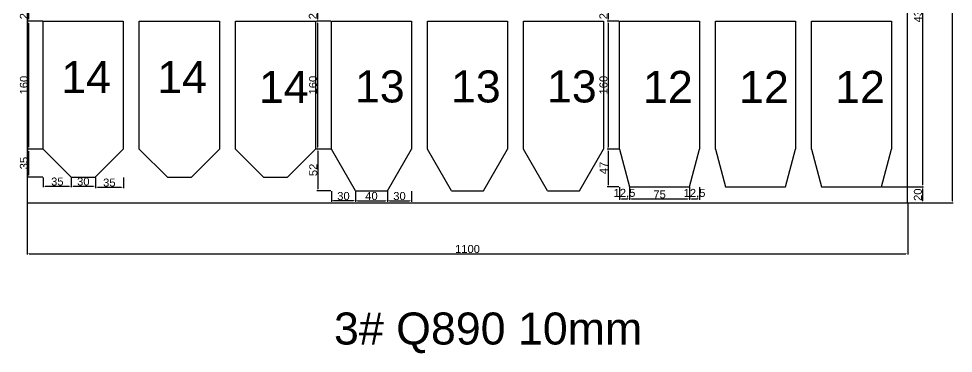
# Model space of a CAD drawing. Header units: millimetres. Extents: x 277 to 35015, y -7843 to 25622.
# Drawn here: x 3494 to 4662, y -3979 to -3561 of the extents above; entities that cross this region are included whole.
import ezdxf

# ---------------------------------------------------------------- set-up
doc = ezdxf.new("R2010")
doc.units = ezdxf.units.MM
doc.layers.add('尺寸标注', color=6, linetype='Continuous')
doc.layers.add('标号', color=4, linetype='Continuous')
doc.styles.get("Standard").update_dxf_attribs({"font": 'arial.ttf'})
doc.dimstyles.new('ISO-25-JHF', dxfattribs={"dimtxt": 10, "dimasz": 2.5, "dimexe": 1.25, "dimexo": 0.625, "dimtad": 1, "dimtxsty": 'Standard', "dimcen": 2.5, "dimadec": 0, "dimazin": 0, "dimtfac": 1, "dimtmove": 0, "dimatfit": 3, "dimfxl": 1, "dimarcsym": 0})

# ---------------------------------------------------------------- blocks, each defined once
blk = doc.blocks.new('*D429')
at = {"layer": 'Defpoints', "color": 0, "transparency": 16777216}
for p in [(3524.5, -3563.6), (3506, -3723.6), (3524.5, -3723.6)]:
    blk.add_point(p, dxfattribs=at)
at = {"layer": '尺寸标注', "color": 0, "lineweight": -2, "transparency": 16777216}
for p, q in [((3523.8, -3563.6), (3504.8, -3563.6)), ((3506, -3566.1), (3506, -3721.1)), ((3523.8, -3723.6), (3504.8, -3723.6))]:
    blk.add_line(p, q, dxfattribs=at)
at = {"layer": '尺寸标注', "color": 0, "transparency": 16777216}
for points in [[(3505.6, -3566.1), (3506.4, -3566.1), (3506, -3563.6)], [(3505.6, -3721.1), (3506.4, -3721.1), (3506, -3723.6)]]:
    blk.add_solid(points, dxfattribs=at)
at = {"layer": '尺寸标注', "color": 0, "transparency": 16777216, "insert": (3500.3, -3643.6), "char_height": 10, "attachment_point": 5, "rotation": 90}
blk.add_mtext('160', dxfattribs=at)
blk = doc.blocks.new('*D375')
at = {"layer": 'Defpoints', "color": 0, "transparency": 16777216}
for p in [(3524.5, -3723.6), (3506, -3758.6), (3524.5, -3758.6)]:
    blk.add_point(p, dxfattribs=at)
at = {"layer": '尺寸标注', "color": 0, "lineweight": -2, "transparency": 16777216}
for p, q in [((3523.8, -3723.6), (3504.8, -3723.6)), ((3506, -3726.1), (3506, -3756.1)), ((3523.8, -3758.6), (3504.8, -3758.6))]:
    blk.add_line(p, q, dxfattribs=at)
at = {"layer": '尺寸标注', "color": 0, "transparency": 16777216}
for points in [[(3505.6, -3726.1), (3506.4, -3726.1), (3506, -3723.6)], [(3505.6, -3756.1), (3506.4, -3756.1), (3506, -3758.6)]]:
    blk.add_solid(points, dxfattribs=at)
at = {"layer": '尺寸标注', "color": 0, "transparency": 16777216, "insert": (3500.3, -3741.1), "char_height": 10, "attachment_point": 5, "rotation": 90}
blk.add_mtext('35', dxfattribs=at)
blk = doc.blocks.new('*D430')
at = {"layer": 'Defpoints', "color": 0, "transparency": 16777216}
for p in [(3524.5, -3758.6), (3559.5, -3758.6), (3559.5, -3770)]:
    blk.add_point(p, dxfattribs=at)
at = {"layer": '尺寸标注', "color": 0, "lineweight": -2, "transparency": 16777216}
for p, q in [((3524.5, -3759.3), (3524.5, -3771.2)), ((3559.5, -3759.3), (3559.5, -3771.2)), ((3527, -3770), (3557, -3770))]:
    blk.add_line(p, q, dxfattribs=at)
at = {"layer": '尺寸标注', "color": 0, "transparency": 16777216}
for points in [[(3527, -3769.5), (3527, -3770.4), (3524.5, -3770)], [(3557, -3769.5), (3557, -3770.4), (3559.5, -3770)]]:
    blk.add_solid(points, dxfattribs=at)
at = {"layer": '尺寸标注', "color": 0, "transparency": 16777216, "insert": (3542, -3764.2), "char_height": 10, "attachment_point": 5}
blk.add_mtext('35', dxfattribs=at)
blk = doc.blocks.new('*D431')
at = {"layer": 'Defpoints', "color": 0, "transparency": 16777216}
for p in [(3559.5, -3758.6), (3589.5, -3758.6), (3589.5, -3770)]:
    blk.add_point(p, dxfattribs=at)
at = {"layer": '尺寸标注', "color": 0, "lineweight": -2, "transparency": 16777216}
for p, q in [((3559.5, -3759.3), (3559.5, -3771.2)), ((3589.5, -3759.3), (3589.5, -3771.2)), ((3562, -3770), (3587, -3770))]:
    blk.add_line(p, q, dxfattribs=at)
at = {"layer": '尺寸标注', "color": 0, "transparency": 16777216}
for points in [[(3562, -3769.5), (3562, -3770.4), (3559.5, -3770)], [(3587, -3769.5), (3587, -3770.4), (3589.5, -3770)]]:
    blk.add_solid(points, dxfattribs=at)
at = {"layer": '尺寸标注', "color": 0, "transparency": 16777216, "insert": (3574.5, -3764.2), "char_height": 10, "attachment_point": 5}
blk.add_mtext('30', dxfattribs=at)
blk = doc.blocks.new('*D376')
at = {"layer": 'Defpoints', "color": 0, "transparency": 16777216}
for p in [(3589.5, -3758.6), (3624.5, -3758.6), (3624.5, -3771.2)]:
    blk.add_point(p, dxfattribs=at)
at = {"layer": '尺寸标注', "color": 0, "lineweight": -2, "transparency": 16777216}
for p, q in [((3589.5, -3759.3), (3589.5, -3772.5)), ((3624.5, -3759.3), (3624.5, -3772.5)), ((3592, -3771.2), (3622, -3771.2))]:
    blk.add_line(p, q, dxfattribs=at)
at = {"layer": '尺寸标注', "color": 0, "transparency": 16777216}
for points in [[(3592, -3770.8), (3592, -3771.6), (3589.5, -3771.2)], [(3622, -3770.8), (3622, -3771.6), (3624.5, -3771.2)]]:
    blk.add_solid(points, dxfattribs=at)
at = {"layer": '尺寸标注', "color": 0, "transparency": 16777216, "insert": (3607, -3765.5), "char_height": 10, "attachment_point": 5}
blk.add_mtext('35', dxfattribs=at)
blk = doc.blocks.new('*D432')
at = {"layer": 'Defpoints', "color": 0, "transparency": 16777216}
for p in [(3884.5, -3563.6), (3867.2, -3723.6), (3884.5, -3723.6)]:
    blk.add_point(p, dxfattribs=at)
at = {"layer": '尺寸标注', "color": 0, "lineweight": -2, "transparency": 16777216}
for p, q in [((3883.8, -3563.6), (3866, -3563.6)), ((3867.2, -3566.1), (3867.2, -3721.1)), ((3883.8, -3723.6), (3866, -3723.6))]:
    blk.add_line(p, q, dxfattribs=at)
at = {"layer": '尺寸标注', "color": 0, "transparency": 16777216}
for points in [[(3866.8, -3566.1), (3867.6, -3566.1), (3867.2, -3563.6)], [(3866.8, -3721.1), (3867.6, -3721.1), (3867.2, -3723.6)]]:
    blk.add_solid(points, dxfattribs=at)
at = {"layer": '尺寸标注', "color": 0, "transparency": 16777216, "insert": (3861.5, -3643.6), "char_height": 10, "attachment_point": 5, "rotation": 90}
blk.add_mtext('160', dxfattribs=at)
blk = doc.blocks.new('*D377')
at = {"layer": 'Defpoints', "color": 0, "transparency": 16777216}
for p in [(3884.5, -3723.6), (3867.6, -3775.6), (3884.5, -3775.6)]:
    blk.add_point(p, dxfattribs=at)
at = {"layer": '尺寸标注', "color": 0, "lineweight": -2, "transparency": 16777216}
for p, q in [((3883.8, -3723.6), (3866.4, -3723.6)), ((3867.6, -3726.1), (3867.6, -3773.1)), ((3883.8, -3775.6), (3866.4, -3775.6))]:
    blk.add_line(p, q, dxfattribs=at)
at = {"layer": '尺寸标注', "color": 0, "transparency": 16777216}
for points in [[(3867.2, -3726.1), (3868.1, -3726.1), (3867.6, -3723.6)], [(3867.2, -3773.1), (3868.1, -3773.1), (3867.6, -3775.6)]]:
    blk.add_solid(points, dxfattribs=at)
at = {"layer": '尺寸标注', "color": 0, "transparency": 16777216, "insert": (3861.9, -3749.6), "char_height": 10, "attachment_point": 5, "rotation": 90}
blk.add_mtext('52', dxfattribs=at)
blk = doc.blocks.new('*D433')
at = {"layer": 'Defpoints', "color": 0, "transparency": 16777216}
for p in [(3884.5, -3775.6), (3914.5, -3775.6), (3914.5, -3788)]:
    blk.add_point(p, dxfattribs=at)
at = {"layer": '尺寸标注', "color": 0, "lineweight": -2, "transparency": 16777216}
for p, q in [((3884.5, -3776.3), (3884.5, -3789.3)), ((3914.5, -3776.3), (3914.5, -3789.3)), ((3887, -3788), (3912, -3788))]:
    blk.add_line(p, q, dxfattribs=at)
at = {"layer": '尺寸标注', "color": 0, "transparency": 16777216}
for points in [[(3887, -3787.6), (3887, -3788.5), (3884.5, -3788)], [(3912, -3787.6), (3912, -3788.5), (3914.5, -3788)]]:
    blk.add_solid(points, dxfattribs=at)
at = {"layer": '尺寸标注', "color": 0, "transparency": 16777216, "insert": (3899.5, -3782.3), "char_height": 10, "attachment_point": 5}
blk.add_mtext('30', dxfattribs=at)
blk = doc.blocks.new('*D434')
at = {"layer": 'Defpoints', "color": 0, "transparency": 16777216}
for p in [(3914.5, -3775.6), (3954.5, -3775.6), (3954.5, -3788.1)]:
    blk.add_point(p, dxfattribs=at)
at = {"layer": '尺寸标注', "color": 0, "lineweight": -2, "transparency": 16777216}
for p, q in [((3914.5, -3776.3), (3914.5, -3789.3)), ((3954.5, -3776.3), (3954.5, -3789.3)), ((3917, -3788.1), (3952, -3788.1))]:
    blk.add_line(p, q, dxfattribs=at)
at = {"layer": '尺寸标注', "color": 0, "transparency": 16777216}
for points in [[(3917, -3787.7), (3917, -3788.5), (3914.5, -3788.1)], [(3952, -3787.7), (3952, -3788.5), (3954.5, -3788.1)]]:
    blk.add_solid(points, dxfattribs=at)
at = {"layer": '尺寸标注', "color": 0, "transparency": 16777216, "insert": (3934.5, -3782.3), "char_height": 10, "attachment_point": 5}
blk.add_mtext('40', dxfattribs=at)
blk = doc.blocks.new('*D378')
at = {"layer": 'Defpoints', "color": 0, "transparency": 16777216}
for p in [(3954.5, -3775.6), (3984.5, -3775.6), (3984.5, -3788.1)]:
    blk.add_point(p, dxfattribs=at)
at = {"layer": '尺寸标注', "color": 0, "lineweight": -2, "transparency": 16777216}
for p, q in [((3954.5, -3776.3), (3954.5, -3789.3)), ((3984.5, -3776.3), (3984.5, -3789.3)), ((3957, -3788.1), (3982, -3788.1))]:
    blk.add_line(p, q, dxfattribs=at)
at = {"layer": '尺寸标注', "color": 0, "transparency": 16777216}
for points in [[(3957, -3787.7), (3957, -3788.5), (3954.5, -3788.1)], [(3982, -3787.7), (3982, -3788.5), (3984.5, -3788.1)]]:
    blk.add_solid(points, dxfattribs=at)
at = {"layer": '尺寸标注', "color": 0, "transparency": 16777216, "insert": (3969.5, -3782.3), "char_height": 10, "attachment_point": 5}
blk.add_mtext('30', dxfattribs=at)
blk = doc.blocks.new('*D435')
at = {"layer": 'Defpoints', "color": 0, "transparency": 16777216}
for p in [(4244.5, -3563.6), (4230.1, -3723.6), (4244.5, -3723.6)]:
    blk.add_point(p, dxfattribs=at)
at = {"layer": '尺寸标注', "color": 0, "lineweight": -2, "transparency": 16777216}
for p, q in [((4243.8, -3563.6), (4228.9, -3563.6)), ((4230.1, -3566.1), (4230.1, -3721.1)), ((4243.8, -3723.6), (4228.9, -3723.6))]:
    blk.add_line(p, q, dxfattribs=at)
at = {"layer": '尺寸标注', "color": 0, "transparency": 16777216}
for points in [[(4229.7, -3566.1), (4230.6, -3566.1), (4230.1, -3563.6)], [(4229.7, -3721.1), (4230.6, -3721.1), (4230.1, -3723.6)]]:
    blk.add_solid(points, dxfattribs=at)
at = {"layer": '尺寸标注', "color": 0, "transparency": 16777216, "insert": (4224.4, -3643.6), "char_height": 10, "attachment_point": 5, "rotation": 90}
blk.add_mtext('160', dxfattribs=at)
blk = doc.blocks.new('*D379')
at = {"layer": 'Defpoints', "color": 0, "transparency": 16777216}
for p in [(4244.5, -3723.6), (4230.1, -3770.6), (4244.5, -3770.6)]:
    blk.add_point(p, dxfattribs=at)
at = {"layer": '尺寸标注', "color": 0, "lineweight": -2, "transparency": 16777216}
for p, q in [((4243.8, -3723.6), (4228.9, -3723.6)), ((4230.1, -3726.1), (4230.1, -3768.1)), ((4243.8, -3770.6), (4228.9, -3770.6))]:
    blk.add_line(p, q, dxfattribs=at)
at = {"layer": '尺寸标注', "color": 0, "transparency": 16777216}
for points in [[(4229.7, -3726.1), (4230.6, -3726.1), (4230.1, -3723.6)], [(4229.7, -3768.1), (4230.6, -3768.1), (4230.1, -3770.6)]]:
    blk.add_solid(points, dxfattribs=at)
at = {"layer": '尺寸标注', "color": 0, "transparency": 16777216, "insert": (4224.5, -3747.1), "char_height": 10, "attachment_point": 5, "rotation": 90}
blk.add_mtext('47', dxfattribs=at)
blk = doc.blocks.new('*D436')
at = {"layer": 'Defpoints', "color": 0, "transparency": 16777216}
for p in [(4244.5, -3770.6), (4257, -3770.6), (4257, -3785.9)]:
    blk.add_point(p, dxfattribs=at)
at = {"layer": '尺寸标注', "color": 0, "lineweight": -2, "transparency": 16777216}
for p, q in [((4244.5, -3771.3), (4244.5, -3787.1)), ((4257, -3771.3), (4257, -3787.1)), ((4247, -3785.9), (4254.5, -3785.9))]:
    blk.add_line(p, q, dxfattribs=at)
at = {"layer": '尺寸标注', "color": 0, "transparency": 16777216}
for points in [[(4247, -3785.5), (4247, -3786.3), (4244.5, -3785.9)], [(4254.5, -3785.5), (4254.5, -3786.3), (4257, -3785.9)]]:
    blk.add_solid(points, dxfattribs=at)
at = {"layer": '尺寸标注', "color": 0, "transparency": 16777216, "insert": (4250.7, -3779.2), "char_height": 10, "attachment_point": 5}
blk.add_mtext('12,5', dxfattribs=at)
blk = doc.blocks.new('*D437')
at = {"layer": 'Defpoints', "color": 0, "transparency": 16777216}
for p in [(4257, -3770.6), (4332, -3770.6), (4332, -3785.9)]:
    blk.add_point(p, dxfattribs=at)
at = {"layer": '尺寸标注', "color": 0, "lineweight": -2, "transparency": 16777216}
for p, q in [((4257, -3771.3), (4257, -3787.2)), ((4332, -3771.3), (4332, -3787.2)), ((4259.5, -3785.9), (4329.5, -3785.9))]:
    blk.add_line(p, q, dxfattribs=at)
at = {"layer": '尺寸标注', "color": 0, "transparency": 16777216}
for points in [[(4259.5, -3785.5), (4259.5, -3786.3), (4257, -3785.9)], [(4329.5, -3785.5), (4329.5, -3786.3), (4332, -3785.9)]]:
    blk.add_solid(points, dxfattribs=at)
at = {"layer": '尺寸标注', "color": 0, "transparency": 16777216, "insert": (4294.5, -3780.2), "char_height": 10, "attachment_point": 5}
blk.add_mtext('75', dxfattribs=at)
blk = doc.blocks.new('*D380')
at = {"layer": 'Defpoints', "color": 0, "transparency": 16777216}
for p in [(4332, -3770.6), (4344.5, -3770.6), (4344.5, -3785.9)]:
    blk.add_point(p, dxfattribs=at)
at = {"layer": '尺寸标注', "color": 0, "lineweight": -2, "transparency": 16777216}
for p, q in [((4332, -3771.3), (4332, -3787.2)), ((4344.5, -3771.3), (4344.5, -3787.2)), ((4334.5, -3785.9), (4342, -3785.9))]:
    blk.add_line(p, q, dxfattribs=at)
at = {"layer": '尺寸标注', "color": 0, "transparency": 16777216}
for points in [[(4334.5, -3785.5), (4334.5, -3786.3), (4332, -3785.9)], [(4342, -3785.5), (4342, -3786.3), (4344.5, -3785.9)]]:
    blk.add_solid(points, dxfattribs=at)
at = {"layer": '尺寸标注', "color": 0, "transparency": 16777216, "insert": (4338.2, -3779.3), "char_height": 10, "attachment_point": 5}
blk.add_mtext('12,5', dxfattribs=at)
blk = doc.blocks.new('*D381')
at = {"layer": 'Defpoints', "color": 0, "transparency": 16777216}
for p in [(3524.5, -3543.6), (3506, -3563.6), (3524.5, -3563.6)]:
    blk.add_point(p, dxfattribs=at)
at = {"layer": '尺寸标注', "color": 0, "lineweight": -2, "transparency": 16777216}
for p, q in [((3523.8, -3543.6), (3504.8, -3543.6)), ((3506, -3546.1), (3506, -3561.1)), ((3523.8, -3563.6), (3504.8, -3563.6))]:
    blk.add_line(p, q, dxfattribs=at)
at = {"layer": '尺寸标注', "color": 0, "transparency": 16777216}
for points in [[(3505.6, -3546.1), (3506.4, -3546.1), (3506, -3543.6)], [(3505.6, -3561.1), (3506.4, -3561.1), (3506, -3563.6)]]:
    blk.add_solid(points, dxfattribs=at)
at = {"layer": '尺寸标注', "color": 0, "transparency": 16777216, "insert": (3500.3, -3553.6), "char_height": 10, "attachment_point": 5, "rotation": 90}
blk.add_mtext('20', dxfattribs=at)
blk = doc.blocks.new('*D382')
at = {"layer": 'Defpoints', "color": 0, "transparency": 16777216}
for p in [(3884.5, -3543.6), (3867, -3563.6), (3884.5, -3563.6)]:
    blk.add_point(p, dxfattribs=at)
at = {"layer": '尺寸标注', "color": 0, "lineweight": -2, "transparency": 16777216}
for p, q in [((3883.8, -3543.6), (3865.8, -3543.6)), ((3867, -3546.1), (3867, -3561.1)), ((3883.8, -3563.6), (3865.8, -3563.6))]:
    blk.add_line(p, q, dxfattribs=at)
at = {"layer": '尺寸标注', "color": 0, "transparency": 16777216}
for points in [[(3866.6, -3546.1), (3867.4, -3546.1), (3867, -3543.6)], [(3866.6, -3561.1), (3867.4, -3561.1), (3867, -3563.6)]]:
    blk.add_solid(points, dxfattribs=at)
at = {"layer": '尺寸标注', "color": 0, "transparency": 16777216, "insert": (3861.3, -3553.6), "char_height": 10, "attachment_point": 5, "rotation": 90}
blk.add_mtext('20', dxfattribs=at)
blk = doc.blocks.new('*D354')
at = {"layer": 'Defpoints', "color": 0, "transparency": 16777216}
for p in [(4244.5, -3543.6), (4230.1, -3563.6), (4244.5, -3563.6)]:
    blk.add_point(p, dxfattribs=at)
at = {"layer": '尺寸标注', "color": 0, "lineweight": -2, "transparency": 16777216}
for p, q in [((4243.8, -3543.6), (4228.9, -3543.6)), ((4230.1, -3546.1), (4230.1, -3561.1)), ((4243.8, -3563.6), (4228.9, -3563.6))]:
    blk.add_line(p, q, dxfattribs=at)
at = {"layer": '尺寸标注', "color": 0, "transparency": 16777216}
for points in [[(4229.7, -3546.1), (4230.6, -3546.1), (4230.1, -3543.6)], [(4229.7, -3561.1), (4230.6, -3561.1), (4230.1, -3563.6)]]:
    blk.add_solid(points, dxfattribs=at)
at = {"layer": '尺寸标注', "color": 0, "transparency": 16777216, "insert": (4224.4, -3553.6), "char_height": 10, "attachment_point": 5, "rotation": 90}
blk.add_mtext('20', dxfattribs=at)
blk = doc.blocks.new('*D362')
at = {"layer": 'Defpoints', "color": 0, "transparency": 16777216}
for p in [(4574.8, -3336.6), (4574.8, -3770.6), (4623.1, -3770.6)]:
    blk.add_point(p, dxfattribs=at)
at = {"layer": '尺寸标注', "color": 0, "lineweight": -2, "transparency": 16777216}
for p, q in [((4575.4, -3336.6), (4624.3, -3336.6)), ((4623.1, -3339.1), (4623.1, -3768.1)), ((4575.4, -3770.6), (4624.3, -3770.6))]:
    blk.add_line(p, q, dxfattribs=at)
at = {"layer": '尺寸标注', "color": 0, "transparency": 16777216}
for points in [[(4622.7, -3339.1), (4623.5, -3339.1), (4623.1, -3336.6)], [(4622.7, -3768.1), (4623.5, -3768.1), (4623.1, -3770.6)]]:
    blk.add_solid(points, dxfattribs=at)
at = {"layer": '尺寸标注', "color": 0, "transparency": 16777216, "insert": (4617.3, -3553.6), "char_height": 10, "attachment_point": 5, "rotation": 90}
blk.add_mtext('434', dxfattribs=at)
blk = doc.blocks.new('*D383')
at = {"layer": 'Defpoints', "color": 0, "transparency": 16777216}
for p in [(3504.5, -3790.6), (4604.5, -3790.6), (4604.5, -3854.3)]:
    blk.add_point(p, dxfattribs=at)
at = {"layer": '尺寸标注', "color": 0, "lineweight": -2, "transparency": 16777216}
for p, q in [((3504.5, -3791.3), (3504.5, -3855.5)), ((4604.5, -3791.3), (4604.5, -3855.5)), ((3507, -3854.3), (4602, -3854.3))]:
    blk.add_line(p, q, dxfattribs=at)
at = {"layer": '尺寸标注', "color": 0, "transparency": 16777216}
for points in [[(3507, -3853.8), (3507, -3854.7), (3504.5, -3854.3)], [(4602, -3853.8), (4602, -3854.7), (4604.5, -3854.3)]]:
    blk.add_solid(points, dxfattribs=at)
at = {"layer": '尺寸标注', "color": 0, "transparency": 16777216, "insert": (4054.5, -3848.5), "char_height": 10, "attachment_point": 5}
blk.add_mtext('1100', dxfattribs=at)
blk = doc.blocks.new('*D384')
at = {"layer": 'Defpoints', "color": 0, "transparency": 16777216}
for p in [(4604.5, -2790.6), (4660.3, -2790.6), (4604.5, -3790.6)]:
    blk.add_point(p, dxfattribs=at)
at = {"layer": '尺寸标注', "color": 0, "lineweight": -2, "transparency": 16777216}
for p, q in [((4605.1, -2790.6), (4661.5, -2790.6)), ((4660.3, -3788.1), (4660.3, -2793.1)), ((4605.1, -3790.6), (4661.5, -3790.6))]:
    blk.add_line(p, q, dxfattribs=at)
at = {"layer": '尺寸标注', "color": 0, "transparency": 16777216}
for points in [[(4659.8, -2793.1), (4660.7, -2793.1), (4660.3, -2790.6)], [(4659.8, -3788.1), (4660.7, -3788.1), (4660.3, -3790.6)]]:
    blk.add_solid(points, dxfattribs=at)
at = {"layer": '尺寸标注', "color": 0, "transparency": 16777216, "insert": (4654.5, -3290.6), "char_height": 10, "attachment_point": 5, "rotation": 90}
blk.add_mtext('1000', dxfattribs=at)
blk = doc.blocks.new('*D386')
at = {"layer": 'Defpoints', "color": 0, "transparency": 16777216}
for p in [(4572, -3770.6), (4572, -3790.6), (4623.1, -3790.6)]:
    blk.add_point(p, dxfattribs=at)
at = {"layer": '尺寸标注', "color": 0, "lineweight": -2, "transparency": 16777216}
for p, q in [((4572.6, -3770.6), (4624.3, -3770.6)), ((4623.1, -3773.1), (4623.1, -3788.1)), ((4572.6, -3790.6), (4624.3, -3790.6))]:
    blk.add_line(p, q, dxfattribs=at)
at = {"layer": '尺寸标注', "color": 0, "transparency": 16777216}
for points in [[(4622.7, -3773.1), (4623.5, -3773.1), (4623.1, -3770.6)], [(4622.7, -3788.1), (4623.5, -3788.1), (4623.1, -3790.6)]]:
    blk.add_solid(points, dxfattribs=at)
at = {"layer": '尺寸标注', "color": 0, "transparency": 16777216, "insert": (4617.3, -3780.6), "char_height": 10, "attachment_point": 5, "rotation": 90}
blk.add_mtext('20', dxfattribs=at)

msp = doc.modelspace()

# ---------------------------------------------------------------- linework, layer by layer
for p, q in [((3504.473, -2790.632), (3504.473, -3790.632)), ((4604.473, -3790.632), (4604.473, -2790.632)), ((3524.473, -3723.632), (3524.473, -3563.632)), ((3524.473, -3563.632), (3624.473, -3563.632)), ((3624.473, -3563.632), (3624.473, -3723.632)), ((3644.473, -3723.632), (3644.473, -3563.632)), ((3644.473, -3563.632), (3744.473, -3563.632)), ((3744.473, -3563.632), (3744.473, -3723.632)), ((3764.473, -3723.632), (3764.473, -3563.632)), ((3764.473, -3563.632), (3864.473, -3563.632)), ((3864.473, -3563.632), (3864.473, -3723.632)), ((3884.473, -3723.632), (3884.473, -3563.632)), ((3884.473, -3563.632), (3984.473, -3563.632)), ((3984.473, -3563.632), (3984.473, -3723.632)), ((4004.473, -3723.632), (4004.473, -3563.632)), ((4004.473, -3563.632), (4104.473, -3563.632)), ((4104.473, -3563.632), (4104.473, -3723.632)), ((4124.473, -3723.632), (4124.473, -3563.632)), ((4124.473, -3563.632), (4224.473, -3563.632)), ((4224.473, -3563.632), (4224.473, -3723.632)), ((4244.473, -3723.632), (4244.473, -3563.632)), ((4244.473, -3563.632), (4344.473, -3563.632)), ((4344.473, -3563.632), (4344.473, -3723.632)), ((4364.473, -3723.632), (4364.473, -3563.632)), ((4364.473, -3563.632), (4464.473, -3563.632)), ((4464.473, -3563.632), (4464.473, -3723.632)), ((4484.473, -3723.632), (4484.473, -3563.632)), ((4484.473, -3563.632), (4584.473, -3563.632)), ((4584.473, -3563.632), (4584.473, -3723.632)), ((3559.473, -3758.632), (3524.473, -3723.632)), ((3589.473, -3758.632), (3624.473, -3723.632)), ((3679.473, -3758.632), (3644.473, -3723.632)), ((3709.473, -3758.632), (3744.473, -3723.632)), ((3799.473, -3758.632), (3764.473, -3723.632)), ((3829.473, -3758.632), (3864.473, -3723.632)), ((3914.473, -3775.632), (3884.473, -3723.632)), ((3954.473, -3775.632), (3984.473, -3723.632)), ((4034.473, -3775.632), (4004.473, -3723.632)), ((4074.473, -3775.632), (4104.473, -3723.632)), ((4154.473, -3775.632), (4124.473, -3723.632)), ((4194.473, -3775.632), (4224.473, -3723.632)), ((4244.473, -3723.632), (4256.973, -3770.632)), ((4331.973, -3770.632), (4344.473, -3723.632)), ((4364.473, -3723.632), (4376.973, -3770.632)), ((4451.973, -3770.632), (4464.473, -3723.632)), ((4484.473, -3723.632), (4496.973, -3770.632)), ((4571.973, -3770.632), (4584.473, -3723.632)), ((3559.473, -3758.632), (3589.473, -3758.632)), ((3679.473, -3758.632), (3709.473, -3758.632)), ((3799.473, -3758.632), (3829.473, -3758.632)), ((4256.973, -3770.632), (4331.973, -3770.632)), ((4376.973, -3770.632), (4451.973, -3770.632)), ((4496.973, -3770.632), (4571.973, -3770.632)), ((3914.473, -3775.632), (3954.473, -3775.632)), ((4034.473, -3775.632), (4074.473, -3775.632)), ((4154.473, -3775.632), (4194.473, -3775.632)), ((3504.473, -3790.632), (4604.473, -3790.632))]:
    msp.add_line(p, q)

# ---------------------------------------------------------------- texts
at = {"layer": '标号', "char_height": 40, "attachment_point": 7}
for s, width, insert in [('14 ', 70.10425, (3546.862, -3653.652)), ('14 ', 70.10425, (3666.862, -3653.652)), ('14 ', 70.10425, (3793.854, -3665.868)), ('13 ', 70.10425, (3913.854, -3665.868)), ('13 ', 70.10425, (4033.854, -3665.868)), ('13 ', 70.10425, (4153.854, -3665.868)), ('12 ', 70.10425, (4273.854, -3665.868)), ('12 ', 70.10425, (4393.854, -3665.868)), ('12 ', 70.10425, (4513.854, -3665.868)), ('3# Q890 10mm ', 615.9779, (3887.703, -3978.828))]:
    msp.add_mtext_dynamic_manual_height_columns(s, width=width, gutter_width=12.5, heights=[0], dxfattribs=dict(at, insert=insert))

# ---------------------------------------------------------------- dimensions: what is measured, and where the dimension line sits
at = {"layer": '尺寸标注'}
for p1, p2, distance, picture, middle in [((4604.473, -3790.632), (4604.473, -2790.632), -55.794, '*D384', (4654.536, -3290.632)), ((4574.794, -3336.632), (4574.794, -3770.632), 48.275, '*D362', (4617.335, -3553.632)), ((3524.473, -3543.632), (3524.473, -3563.632), -18.44, '*D381', (3500.302, -3553.632)), ((3884.473, -3543.632), (3884.473, -3563.632), -17.463, '*D382', (3861.279, -3553.632)), ((4244.473, -3543.632), (4244.473, -3563.632), -14.33, '*D354', (4224.412, -3553.632)), ((3524.473, -3563.632), (3524.473, -3723.632), -18.44, '*D429', (3500.302, -3643.632)), ((3884.473, -3563.632), (3884.473, -3723.632), -17.255, '*D432', (3861.487, -3643.632)), ((4244.473, -3563.632), (4244.473, -3723.632), -14.33, '*D435', (4224.412, -3643.632)), ((3524.473, -3723.632), (3524.473, -3758.632), -18.44, '*D375', (3500.298, -3741.132)), ((3884.473, -3723.632), (3884.473, -3775.632), -16.838, '*D377', (3861.904, -3749.632)), ((4244.473, -3723.632), (4244.473, -3770.632), -14.33, '*D379', (4224.518, -3747.132)), ((3524.473, -3758.632), (3559.473, -3758.632), -11.32, '*D430', (3541.973, -3764.217)), ((3559.473, -3758.632), (3589.473, -3758.632), -11.32, '*D431', (3574.473, -3764.217)), ((3589.473, -3758.632), (3624.473, -3758.632), -12.57, '*D376', (3606.973, -3765.467)), ((4256.973, -3770.632), (4331.973, -3770.632), -15.283, '*D437', (4294.473, -3780.205)), ((4571.973, -3770.632), (4571.973, -3790.632), 51.096, '*D386', (4617.338, -3780.632)), ((3884.473, -3775.632), (3914.473, -3775.632), -12.406, '*D433', (3899.473, -3782.303)), ((3914.473, -3775.632), (3954.473, -3775.632), -12.44, '*D434', (3934.473, -3782.34)), ((3954.473, -3775.632), (3984.473, -3775.632), -12.44, '*D378', (3969.473, -3782.337)), ((3504.473, -3790.632), (4604.473, -3790.632), -63.62, '*D383', (4054.473, -3848.52))]:
    dim = msp.add_aligned_dim(p1=p1, p2=p2, distance=distance, dimstyle='ISO-25-JHF', dxfattribs=at)
    dim.commit()
    dim.dimension.update_dxf_attribs({"geometry": picture, "text_midpoint": middle})
for base, p1, p2, picture, middle in [((4256.973, -3785.881), (4244.473, -3770.632), (4256.973, -3770.632), '*D436', (4250.723, -3785.881)), ((4344.473, -3785.915), (4331.973, -3770.632), (4344.473, -3770.632), '*D380', (4338.223, -3785.915))]:
    dim = msp.add_linear_dim(base=base, p1=p1, p2=p2, angle=0, dimstyle='ISO-25-JHF', dxfattribs=at)
    dim.commit()
    dim.dimension.update_dxf_attribs({"geometry": picture, "text_midpoint": middle, "dimtype": 161})

doc.saveas('drawing.dxf')
